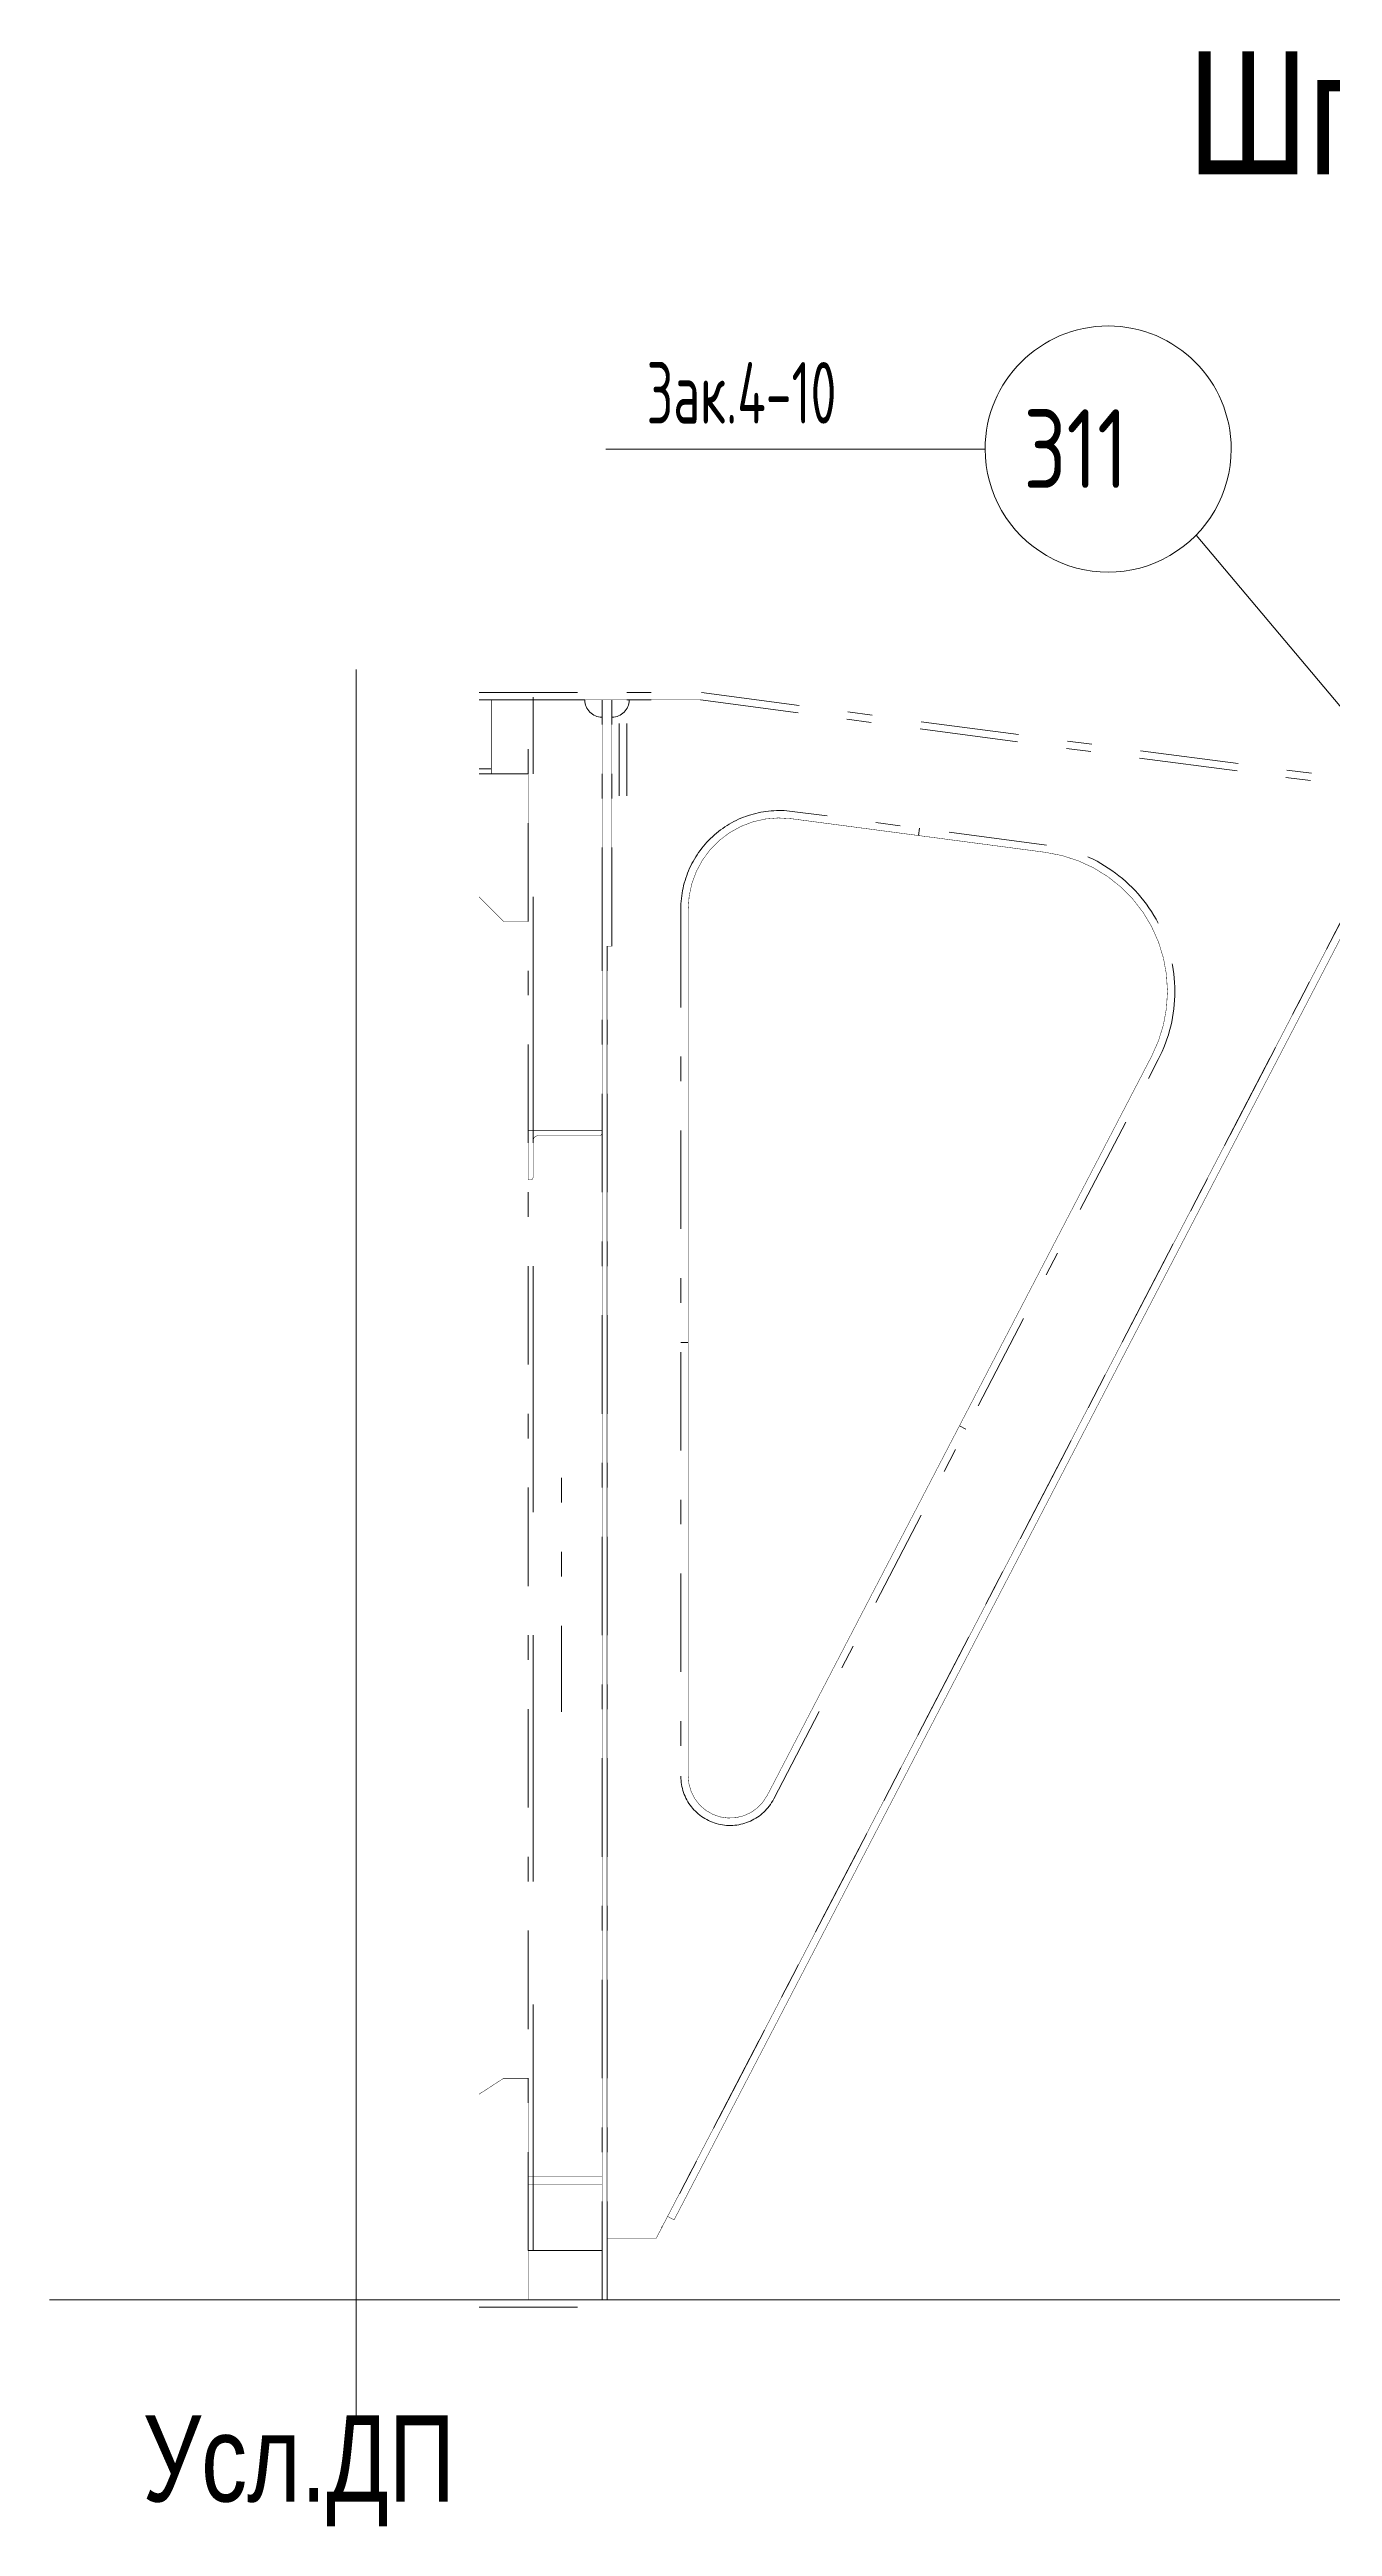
# Model space of a CAD drawing. Header units: millimetres. Extents: x 42007 to 66124, y -556 to 6894.
# Drawn here: x 58551 to 59072, y 3410 to 4416 of the extents above; entities that cross this region are included whole.
import ezdxf

# ---------------------------------------------------------------- set-up
doc = ezdxf.new("R2010")
doc.units = ezdxf.units.MM
for name, pattern in [('K5LT32769', [0]), ('K5LT32781', [90, 40, -20, 10, -20]), ('K5LT32782', [150, 100, -50]), ('K5LT32786', [25.318241, 20.818241, -1.5, 1.5, -1.5]), ('K5LT32788', [1040, 900, -60, 20, -60])]:
    doc.linetypes.add(name, pattern=pattern)
doc.styles.add('KTEXTSTYLE', font='GOST_AU.SHX', dxfattribs={"width": 0.96, "height": 5})
doc.styles.add('style5', font='arial.ttf', dxfattribs={"height": 3})

msp = doc.modelspace()

# ---------------------------------------------------------------- linework, layer by layer
at = {"color": 7, "linetype": 'K5LT32769', "lineweight": 18}
for p, q in [((58930.808, 4253.84), (58776.726, 4253.84)), ((59016.529, 4218.854), (59132.141, 4081.47)), ((58675.149, 3453.499), (58675.149, 4164.259)), ((58782.149, 4112.923), (58782.149, 4142.343)), ((58785.149, 4112.923), (58785.149, 4142.343)), ((58758.649, 3835.799), (58758.649, 3825.799)), ((58758.649, 3805.799), (58758.649, 3795.799)), ((58758.649, 3775.799), (58758.649, 3740.799)), ((58550.595, 3501.912), (59824.547, 3501.912))]:
    msp.add_line(p, q, dxfattribs=at)
at = {"color": 7, "linetype": 'K5LT32781', "lineweight": 18}
for p, q in [((58725.149, 4154.912), (58815.149, 4154.912)), ((58725.149, 4151.912), (58815.149, 4151.912)), ((58768.149, 4151.912), (58745.149, 4151.912)), ((58745.149, 3521.912), (58745.149, 4151.912)), ((58775.149, 4051.912), (58775.149, 4151.912)), ((58779.149, 4051.912), (58779.149, 4151.912)), ((58815.149, 4151.912), (59145.953, 4108.153)), ((58815.542, 4154.886), (59146.347, 4111.127)), ((58745.149, 4121.912), (58725.149, 4121.912)), ((58955.784, 4092.96), (58852.395, 4106.637)), ((58904.089, 4099.799), (58903.696, 4096.824)), ((59090.342, 4090.593), (58799.456, 3531.348)), ((59088.035, 4086.158), (58801.764, 3535.784)), ((58807.149, 4066.983), (58807.149, 3714.614)), ((58775.149, 3501.912), (58775.149, 4051.912)), ((58777.149, 3501.912), (58777.149, 4051.912)), ((58844.892, 3705.385), (59001.145, 4005.792)), ((58807.149, 3890.799), (58810.149, 3890.799)), ((58923.019, 3855.589), (58920.357, 3856.973)), ((58775.149, 3521.912), (58745.149, 3521.912)), ((58725.149, 3501.912), (58775.149, 3501.912)), ((58725.149, 3498.912), (58775.149, 3498.912))]:
    msp.add_line(p, q, dxfattribs=at)
at = {"color": 7, "linetype": 'K5LT32782', "lineweight": 18}
for p, q in [((58747.149, 3521.912), (58747.149, 4153.079)), ((58730.149, 4123.912), (58725.149, 4123.912))]:
    msp.add_line(p, q, dxfattribs=at)
at = {"color": 7, "linetype": 'K5LT32788', "lineweight": 18}
msp.add_line((58675.149, 3501.912), (60097.149, 3501.912), dxfattribs=at)
at = {"color": 7, "linetype": 'K5LT32781', "const_width": 0.18}
for points in [[(58730.149, 4151.912), (58730.149, 4121.912), (58725.149, 4121.912)], [(58779.149, 4144.912), (58779.149, 4051.912), (58777.149, 4051.912), (58777.149, 3526.912), (58797.149, 3526.912), (59092.649, 4095.03), (59096.149, 4114.741)], [(58725.149, 4071.912), (58735.149, 4061.912), (58745.149, 4061.912), (58745.149, 4121.912)], [(58904.089, 4099.799), (58903.696, 4096.824), (58852.106, 4103.649), (58846.766, 4103.973), (58841.54, 4103.547), (58836.427, 4102.387), (58831.529, 4100.515), (58826.945, 4097.97), (58822.766, 4094.802), (58819.078, 4091.076), (58815.954, 4086.865), (58813.457, 4082.255), (58811.635, 4077.338), (58810.528, 4072.212), (58810.149, 4066.876), (58810.149, 3890.799)], [(58923.019, 3855.589), (58920.357, 3856.973), (58998.442, 4007.095), (59001.263, 4013.418), (59003.279, 4019.943), (59004.501, 4026.665), (59004.91, 4033.484), (59004.5, 4040.303), (59003.277, 4047.024), (59001.259, 4053.55), (58998.474, 4059.789), (58994.963, 4065.649), (58990.776, 4071.047), (58985.973, 4075.905), (58980.624, 4080.154), (58974.805, 4083.731), (58968.599, 4086.588), (58962.096, 4088.681), (58955.301, 4089.998), (58903.696, 4096.824)], [(58801.764, 3535.784), (58804.425, 3534.4), (59090.696, 4084.774)], [(58775.149, 3976.912), (58775.149, 3975.912), (58774.856, 3975.205), (58774.149, 3974.912), (58749.149, 3974.912), (58748.149, 3974.645), (58747.417, 3973.912), (58747.149, 3972.912), (58747.149, 3957.912), (58746.856, 3957.205), (58746.149, 3956.912), (58745.149, 3956.912), (58745.149, 3976.912), (58775.149, 3976.912)], [(58807.149, 3890.799), (58810.149, 3890.799), (58810.149, 3714.757), (58810.469, 3711.404), (58811.376, 3708.309), (58812.852, 3705.442), (58814.843, 3702.906), (58817.278, 3700.79), (58820.068, 3699.174), (58823.114, 3698.114), (58826.306, 3697.649), (58829.527, 3697.796), (58832.663, 3698.548), (58835.6, 3699.88), (58838.233, 3701.742), (58840.465, 3704.069), (58842.297, 3706.897), (58920.357, 3856.973)], [(58745.149, 3501.912), (58745.149, 3591.912), (58735.149, 3591.912), (58725.149, 3585.442)], [(58775.149, 3551.912), (58775.149, 3548.912), (58745.149, 3548.912), (58745.149, 3551.912), (58775.149, 3551.912)]]:
    msp.add_lwpolyline(points, dxfattribs=at)
at = {"color": 7, "linetype": 'K5LT32769', "const_width": 0.18}
for points in [[(58725.149, 4151.912), (58802.249, 4151.912), (58815.149, 4151.912)], [(58775.149, 3501.913), (58775.149, 3508.413), (58775.149, 4151.912)], [(58815.149, 3501.912), (58803.48, 3501.912), (58725.149, 3501.912)]]:
    msp.add_lwpolyline(points, dxfattribs=at)
at = {"color": 7, "linetype": 'K5LT32786', "const_width": 0.18}
msp.add_lwpolyline([(58775.149, 3976.912), (58775.149, 3975.912), (58774.856, 3975.205), (58774.149, 3974.912), (58749.149, 3974.912), (58748.149, 3974.645), (58747.417, 3973.912), (58747.149, 3972.912), (58747.149, 3957.912), (58746.856, 3957.205), (58746.149, 3956.912), (58745.149, 3956.912), (58745.149, 3976.912), (58775.149, 3976.912)], dxfattribs=at)
at = {"color": 7, "linetype": 'K5LT32769', "lineweight": 18}
for start, end in [(0, 179.999977), (179.999977, 0)]:
    msp.add_arc((58980.808, 4253.84), 50, start, end, dxfattribs=at)
at = {"color": 7, "linetype": 'K5LT32781', "lineweight": 18}
for centre, radius, start, end in [((58775.149, 4151.912), 7, 180, 269.999996), ((58779.149, 4151.912), 7, 270, 0), ((58847.149, 4066.983), 40, 82.46447, 131.232212), ((58847.149, 4066.983), 40, 131.232442, 180.000157), ((58947.915, 4033.479), 60, 27.491773, 82.464425), ((58947.915, 4033.479), 60, 332.51928, 27.491908), ((58827.149, 3714.614), 20, 180, 256.259622), ((58827.149, 3714.614), 20, 256.260274, 332.519733)]:
    msp.add_arc(centre, radius, start, end, dxfattribs=at)

# ---------------------------------------------------------------- texts
at = {"color": 7, "attachment_point": 1}
for s, insert, char_height, style in [('\\H3.5;\\W0.965;\\Q15;\\Q0;\\W0.765;\\H50.00;Шпангоут 4, 29 см. нос', (59013.15, 4415.413), 2.4, 'style5'), ('\\H3.5;\\W0.965;\\Q15;\\Q0;\\W0.765;\\H25.00;Зак.4-10', (58793.254, 4289.183), 2.5, 'KTEXTSTYLE'), ('\\H3.5;\\W0.965;\\Q15;\\Q0;\\H32.00;311', (58946.375, 4269.983), 2.5, 'KTEXTSTYLE'), ('\\H3.5;\\W0.965;\\Q15;\\Q0;\\W0.765;\\H35.00;Усл.ДП', (58588.44, 3454.961), 3, 'style5')]:
    msp.add_mtext(s, dxfattribs=dict(at, insert=insert, char_height=char_height, style=style))

doc.saveas('drawing.dxf')
